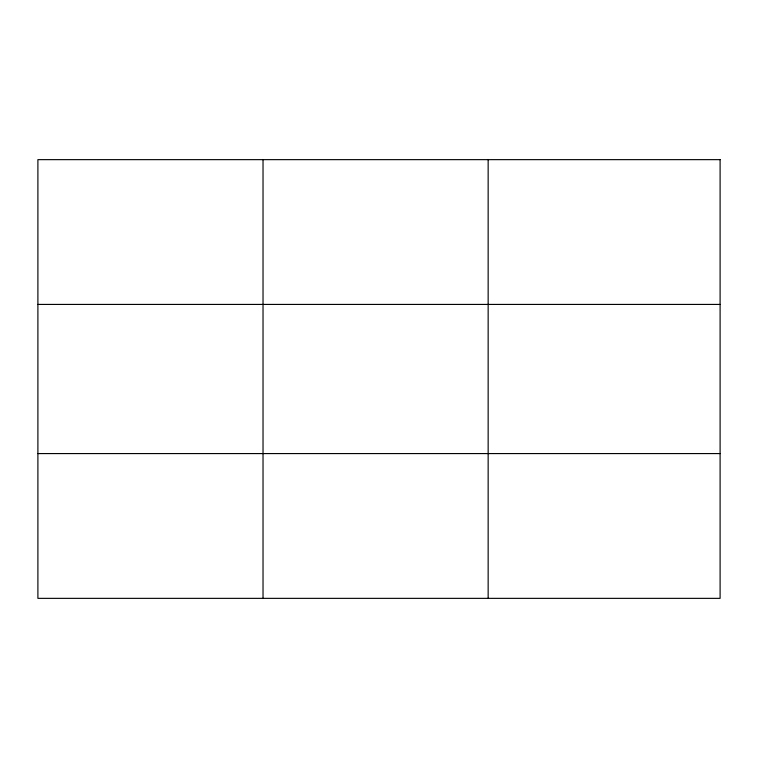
<?xml version="1.0" encoding="UTF-8"?>
<svg xmlns="http://www.w3.org/2000/svg" width="758" height="758" viewBox="0 0 758 758"><rect width="100%" height="100%" fill="white"/><g stroke="black" fill="none" stroke-linecap="round" stroke-linejoin="round"><path stroke-width="1.14" d="M263.026 159.644L263.026 598.356M488.152 159.644L488.152 598.356M37.9 304.422L720.1 304.422M37.9 453.578L720.1 453.578M720.1 159.644L720.1 598.356L37.9 598.356L37.9 159.644L720.1 159.644"/></g></svg>
